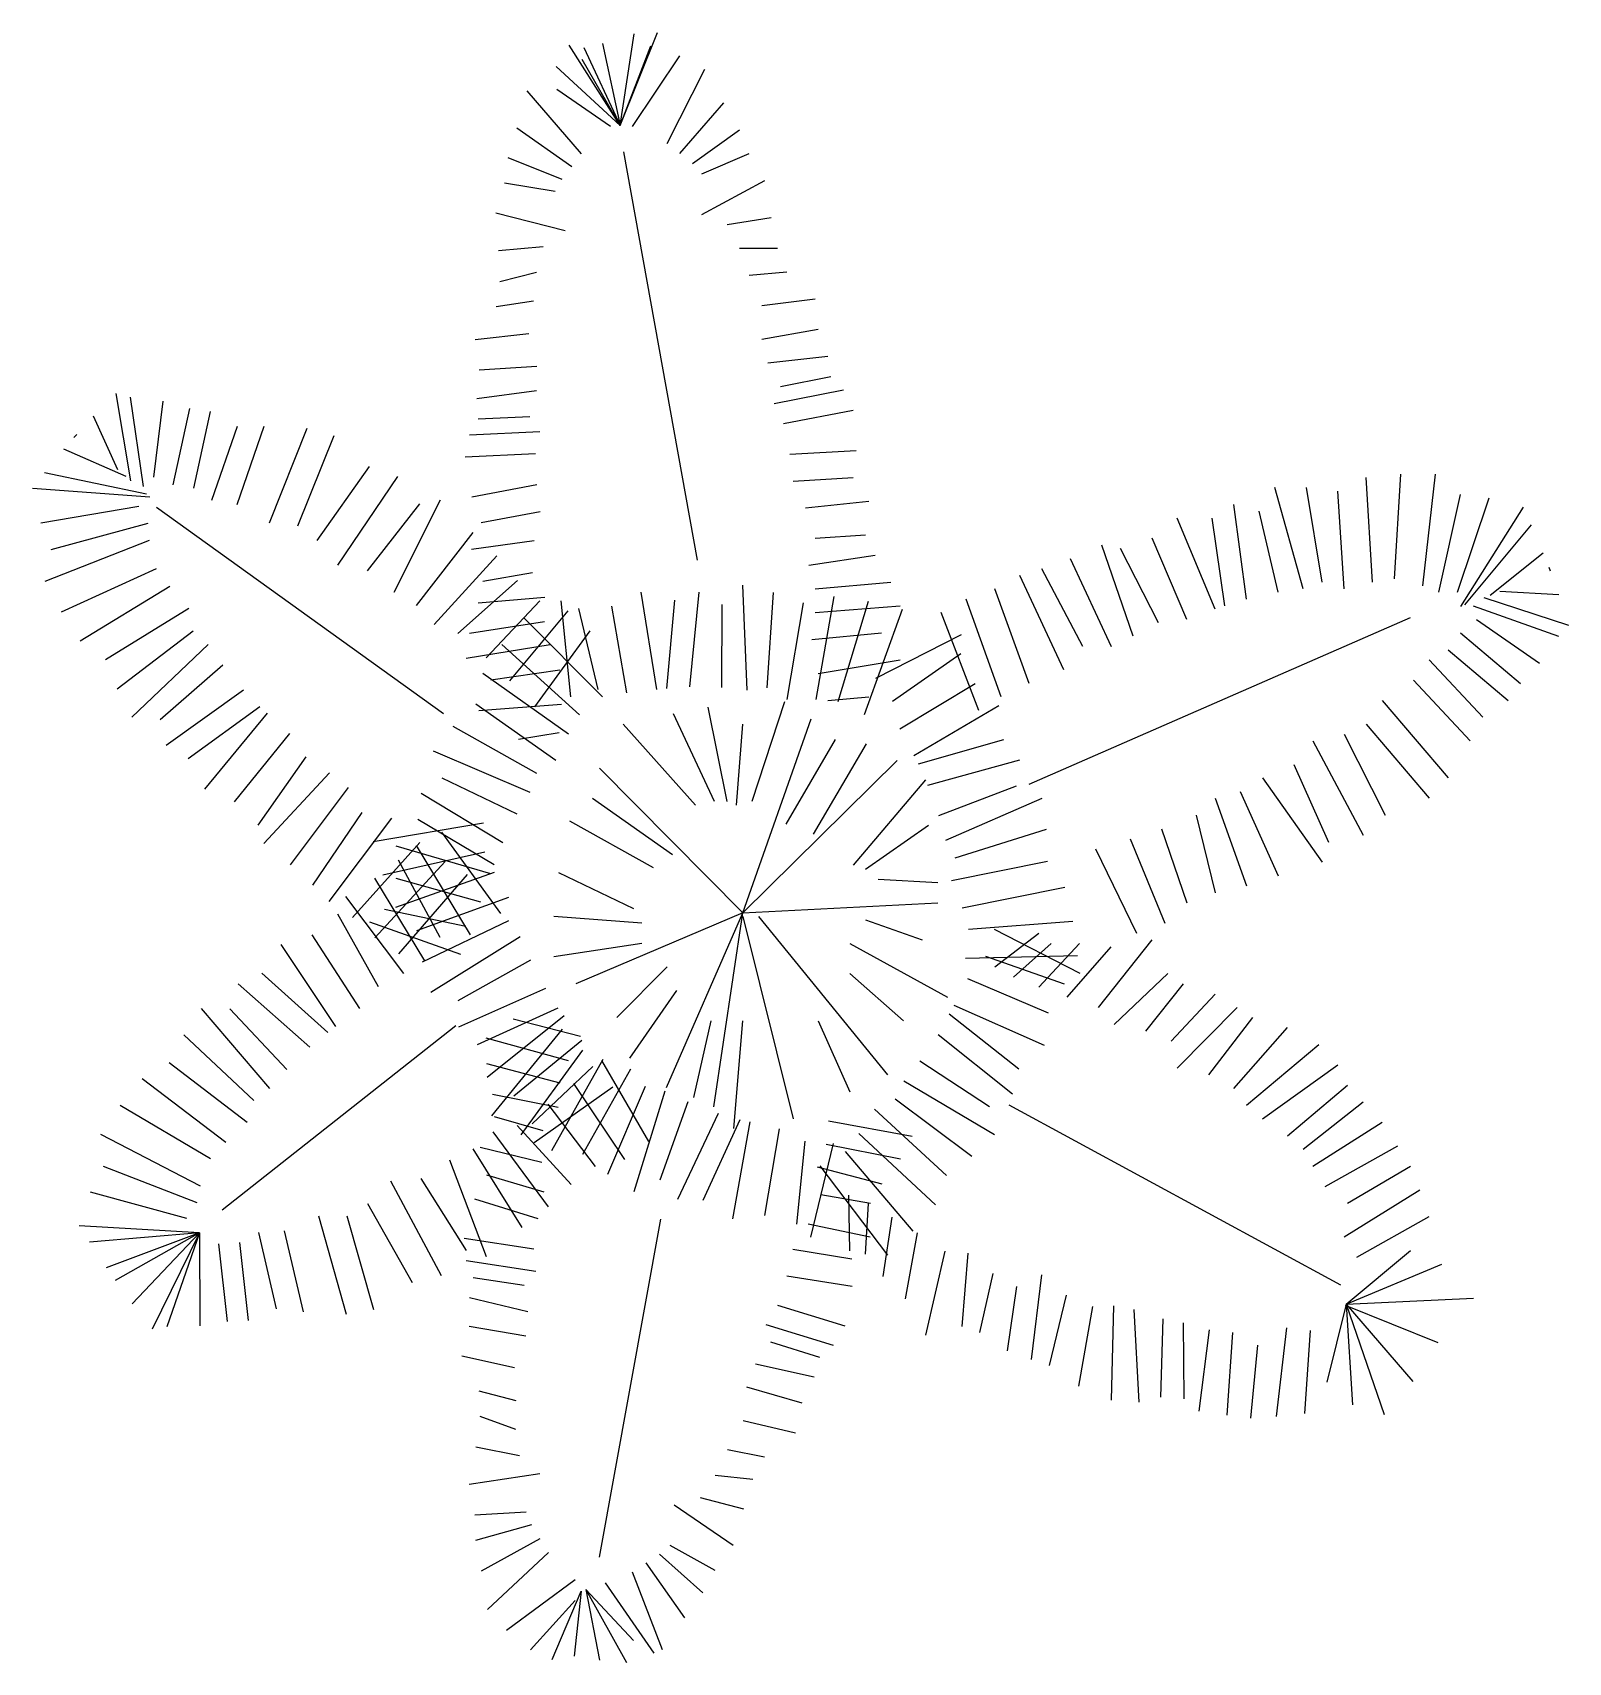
# Model space of a CAD drawing. Extents: x -0.44 to 0.51, y -0.46 to 0.54.
import ezdxf

# ---------------------------------------------------------------- set-up
doc = ezdxf.new("R2010")
doc.units = 0
doc.header["$MEASUREMENT"] = 0
doc.layers.get('0').update_dxf_attribs({"linetype": 'CONTINUOUS'})

msp = doc.modelspace()

# ---------------------------------------------------------------- linework, layer by layer
for p, q in [((-0.0757, 0.4868), (-0.0528, 0.5442)), ((-0.0757, 0.4868), (-0.1074, 0.5364)), ((-0.0982, 0.535), (-0.0757, 0.4868)), ((-0.0868, 0.5374), (-0.0757, 0.4868)), ((-0.0757, 0.4868), (-0.0671, 0.5435)), ((-0.0757, 0.4868), (-0.0568, 0.5361)), ((-0.0757, 0.4868), (-0.0992, 0.5275)), ((-0.0682, 0.4861), (-0.039, 0.5299)), ((-0.0757, 0.4868), (-0.1154, 0.5232)), ((-0.0467, 0.4757), (-0.0234, 0.5216)), ((-0.0996, 0.4692), (-0.1333, 0.5082)), ((-0.0818, 0.4861), (-0.1149, 0.509)), ((-0.039, 0.4694), (-0.0117, 0.5007)), ((-0.1056, 0.4613), (-0.1396, 0.4852)), ((-0.0311, 0.4632), (-0.002, 0.484)), ((-0.1117, 0.4534), (-0.1451, 0.4667)), ((-0.028, 0.218), (-0.0736, 0.4704)), ((-0.0253, 0.4569), (0.0039, 0.4694)), ((-0.1159, 0.4459), (-0.1473, 0.4511)), ((-0.0253, 0.4318), (0.0136, 0.4527)), ((-0.1099, 0.4216), (-0.1527, 0.4325)), ((-0.0097, 0.4256), (0.0175, 0.4298)), ((-0.1235, 0.4118), (-0.151, 0.4093)), ((-0.002, 0.411), (0.0214, 0.411)), ((-0.1276, 0.3958), (-0.1503, 0.3902)), ((0.0039, 0.3943), (0.0273, 0.3964)), ((-0.1293, 0.3781), (-0.1525, 0.3746)), ((0.0117, 0.3755), (0.0448, 0.3797)), ((-0.1323, 0.358), (-0.1655, 0.3542)), ((0.0117, 0.3547), (0.0467, 0.3609)), ((0.0156, 0.3401), (0.0526, 0.3442)), ((-0.1273, 0.3378), (-0.1629, 0.3355)), ((-0.1276, 0.3227), (-0.1645, 0.3179)), ((0.0195, 0.315), (0.0623, 0.3234)), ((0.0234, 0.3255), (0.0545, 0.3317)), ((-0.3783, 0.2671), (-0.3875, 0.3212)), ((-0.3706, 0.2636), (-0.3786, 0.3189)), ((-0.3642, 0.2693), (-0.3584, 0.3164)), ((-0.3863, 0.274), (-0.4015, 0.307)), ((-0.3522, 0.2646), (-0.3419, 0.3119)), ((-0.3394, 0.2626), (-0.329, 0.3099)), ((-0.1317, 0.3066), (-0.1635, 0.3053)), ((0.0253, 0.3025), (0.0682, 0.3108)), ((-0.4118, 0.2958), (-0.4135, 0.2939)), ((-0.3283, 0.2552), (-0.3125, 0.301)), ((-0.3127, 0.2525), (-0.296, 0.301)), ((-0.2926, 0.2411), (-0.2693, 0.2997)), ((-0.2751, 0.2393), (-0.2527, 0.2952)), ((-0.1254, 0.2974), (-0.169, 0.2953)), ((-0.3813, 0.2697), (-0.4198, 0.2866)), ((-0.1281, 0.2839), (-0.1717, 0.2817)), ((0.0292, 0.2837), (0.0701, 0.2858)), ((-0.2632, 0.2302), (-0.2308, 0.276)), ((-0.3667, 0.2571), (-0.4391, 0.2624)), ((-0.3686, 0.2588), (-0.4318, 0.272)), ((-0.2504, 0.215), (-0.2133, 0.2698)), ((-0.1274, 0.2647), (-0.1676, 0.257)), ((0.0311, 0.267), (0.0682, 0.2691)), ((0.3466, 0.2003), (0.329, 0.2629)), ((0.3583, 0.2045), (0.3485, 0.2629)), ((0.3894, 0.2045), (0.3855, 0.2691)), ((0.403, 0.2066), (0.4069, 0.2712)), ((0.4206, 0.2023), (0.4284, 0.2712)), ((-0.232, 0.2115), (-0.1996, 0.2529)), ((-0.2155, 0.1982), (-0.1868, 0.2553)), ((0.0389, 0.2504), (0.0779, 0.2545)), ((0.3115, 0.194), (0.3037, 0.2524)), ((0.3719, 0.2003), (0.368, 0.2608)), ((0.4303, 0.1982), (0.4439, 0.2587)), ((0.442, 0.1982), (0.4615, 0.2566)), ((-0.3734, 0.2512), (-0.4341, 0.241)), ((-0.185, 0.123), (-0.3624, 0.2506)), ((-0.1253, 0.248), (-0.1617, 0.2412)), ((0.2921, 0.1877), (0.2687, 0.2441)), ((0.2901, 0.2441), (0.2979, 0.1899)), ((0.331, 0.1982), (0.3193, 0.2483)), ((0.4441, 0.1894), (0.4827, 0.2509)), ((-0.3679, 0.2408), (-0.4278, 0.2245)), ((-0.2018, 0.19), (-0.1666, 0.2351)), ((0.0448, 0.2316), (0.0759, 0.2337)), ((0.4465, 0.1904), (0.4877, 0.24)), ((-0.3671, 0.2303), (-0.4316, 0.2049)), ((-0.1289, 0.23), (-0.1677, 0.2247)), ((0.2415, 0.1711), (0.222, 0.2274)), ((0.257, 0.1794), (0.2336, 0.2253)), ((0.2745, 0.1815), (0.2531, 0.2316)), ((0.4621, 0.1965), (0.495, 0.2226)), ((-0.3626, 0.2128), (-0.4215, 0.186)), ((-0.1908, 0.1783), (-0.152, 0.2208)), ((0.0409, 0.2149), (0.0818, 0.2212)), ((0.2103, 0.1648), (0.185, 0.2128)), ((0.2025, 0.2191), (0.2278, 0.1648)), ((0.4994, 0.2112), (0.4986, 0.2135)), ((-0.3543, 0.2018), (-0.4097, 0.168)), ((-0.1761, 0.1728), (-0.1392, 0.2056)), ((-0.13, 0.2103), (-0.1608, 0.2049)), ((0.0027, 0.1377), (0.0001, 0.2026)), ((0.0448, 0.2003), (0.0915, 0.2045)), ((0.1986, 0.1502), (0.1713, 0.2086)), ((-0.1223, 0.1951), (-0.1635, 0.1914)), ((-0.1587, 0.1578), (-0.1254, 0.193)), ((-0.1063, 0.1336), (-0.1123, 0.1929)), ((-0.0532, 0.1381), (-0.0629, 0.1983)), ((-0.0421, 0.1934), (-0.0471, 0.1388)), ((-0.0328, 0.1397), (-0.0269, 0.1983)), ((0.0151, 0.1391), (0.0191, 0.1981)), ((0.0274, 0.1319), (0.0376, 0.1916)), ((0.0454, 0.1319), (0.0565, 0.1957)), ((0.0591, 0.1308), (0.0778, 0.1927)), ((0.1597, 0.1335), (0.1382, 0.194)), ((0.1772, 0.1419), (0.1558, 0.2003)), ((0.4583, 0.195), (0.5105, 0.1778)), ((0.4682, 0.1989), (0.5045, 0.1969)), ((-0.3425, 0.1882), (-0.3941, 0.1565)), ((-0.1441, 0.1435), (-0.108, 0.1868)), ((-0.0867, 0.1335), (-0.1355, 0.1827)), ((-0.0893, 0.1381), (-0.1014, 0.1882)), ((-0.0717, 0.1361), (-0.081, 0.1897)), ((-0.0129, 0.1393), (-0.0127, 0.1907)), ((0.0448, 0.1857), (0.0973, 0.1899)), ((0.0752, 0.1226), (0.0987, 0.1878)), ((0.146, 0.1252), (0.1227, 0.1857)), ((0.1772, 0.0796), (0.4128, 0.1827)), ((0.4517, 0.1899), (0.5043, 0.1711)), ((0.4537, 0.1815), (0.4926, 0.1544)), ((-0.3398, 0.1742), (-0.3868, 0.1383)), ((-0.1226, 0.18), (-0.1689, 0.1728)), ((-0.1285, 0.1275), (-0.0943, 0.1743)), ((0.0428, 0.169), (0.0857, 0.1731)), ((0.0822, 0.1452), (0.1353, 0.1722)), ((0.4439, 0.1731), (0.4809, 0.1419)), ((-0.3306, 0.1659), (-0.3777, 0.1211)), ((-0.1191, 0.1658), (-0.1711, 0.1573)), ((-0.1009, 0.1225), (-0.1489, 0.166)), ((0.4362, 0.1627), (0.4732, 0.1314)), ((-0.3215, 0.1531), (-0.3603, 0.1193)), ((0.0467, 0.1481), (0.0973, 0.1565)), ((0.0926, 0.1309), (0.1349, 0.1604)), ((0.4245, 0.1565), (0.4576, 0.121)), ((-0.1078, 0.1105), (-0.1607, 0.148)), ((-0.1132, 0.15), (-0.1558, 0.1438)), ((0.0971, 0.1139), (0.1437, 0.1419)), ((0.4148, 0.1439), (0.4498, 0.1064)), ((-0.3087, 0.1378), (-0.3566, 0.1036)), ((0.0526, 0.1314), (0.0779, 0.1335)), ((0.3953, 0.1314), (0.4362, 0.0835)), ((-0.3429, 0.0954), (-0.2986, 0.1277)), ((-0.294, 0.1236), (-0.3329, 0.0765)), ((-0.1155, 0.0943), (-0.1651, 0.1291)), ((-0.112, 0.1289), (-0.1631, 0.1249)), ((-0.0175, 0.0689), (-0.0429, 0.1231)), ((-0.0097, 0.0689), (-0.0214, 0.1273)), ((0.0059, 0.069), (0.0261, 0.1308)), ((0.1057, 0.0973), (0.1583, 0.1282)), ((-0.2803, 0.111), (-0.3145, 0.0686)), ((-0.1273, 0.0862), (-0.179, 0.1152)), ((-0.1136, 0.1113), (-0.1387, 0.1072)), ((-0.0292, 0.0667), (-0.074, 0.1168)), ((-0.0039, 0.0667), (0, 0.1168)), ((0, 0), (0.0423, 0.1199)), ((0.3855, 0.1168), (0.4245, 0.0709)), ((0.0269, 0.0549), (0.0573, 0.1073)), ((0.0437, 0.0486), (0.0765, 0.1045)), ((0.1612, 0.107), (0.1085, 0.0919)), ((0.3524, 0.1064), (0.3836, 0.048)), ((0.3719, 0.1106), (0.3972, 0.0605)), ((-0.2702, 0.0965), (-0.2999, 0.0543)), ((-0.1314, 0.0745), (-0.1912, 0.1)), ((0, 0), (0.0955, 0.0943)), ((0.1145, 0.0789), (0.1713, 0.0946)), ((0.3408, 0.0918), (0.3622, 0.0438)), ((-0.2556, 0.0866), (-0.2962, 0.043)), ((-0.1395, 0.0611), (-0.1858, 0.0833)), ((0, 0), (-0.0886, 0.0896)), ((0.0684, 0.0295), (0.1133, 0.0823)), ((0.3213, 0.0835), (0.3583, 0.0313)), ((-0.2797, 0.0297), (-0.2437, 0.0775)), ((-0.1484, 0.0433), (-0.1989, 0.0738)), ((-0.0434, 0.0359), (-0.093, 0.0707)), ((0.1213, 0.0602), (0.1693, 0.0786)), ((0.1256, 0.045), (0.1851, 0.071)), ((0.2921, 0.0709), (0.3115, 0.0167)), ((0.3076, 0.0751), (0.331, 0.0229)), ((-0.2355, 0.062), (-0.266, 0.0172)), ((0.2804, 0.0605), (0.2921, 0.0125)), ((-0.2171, 0.0585), (-0.2559, 0.0071)), ((-0.1603, 0.0556), (-0.2286, 0.0439)), ((-0.2009, 0.0579), (-0.1537, 0.03)), ((-0.0552, 0.0278), (-0.1069, 0.0568)), ((0.0759, 0.0271), (0.1149, 0.0542)), ((0.1313, 0.0341), (0.1878, 0.0517)), ((0.259, 0.0521), (0.2745, 0.0063)), ((-0.1997, 0.0435), (-0.2413, -0.0028)), ((-0.1557, 0.0242), (-0.2143, 0.0412)), ((-0.1684, -0.0135), (-0.2017, 0.0417)), ((-0.1496, -0.0004), (-0.1861, 0.05)), ((0.2395, 0.0459), (0.2609, -0.0063)), ((-0.1841, 0.0319), (-0.2275, -0.0153)), ((-0.1595, 0.0376), (-0.2226, 0.0233)), ((-0.187, -0.0151), (-0.2128, 0.0327)), ((0.129, 0.02), (0.1884, 0.0321)), ((0.2181, 0.0396), (0.2434, -0.0125)), ((-0.2277, 0.0216), (-0.1968, -0.0296)), ((-0.1536, 0.0251), (-0.2147, 0.0033)), ((-0.1619, 0.0066), (-0.2143, 0.0212)), ((-0.1703, 0.0238), (-0.2129, -0.0252)), ((-0.0674, 0.0026), (-0.1138, 0.0249)), ((0.0837, 0.0209), (0.1207, 0.0188)), ((-0.2096, -0.0375), (-0.2455, 0.0101)), ((0.1356, 0.0032), (0.1991, 0.0159)), ((-0.1712, -0.0084), (-0.2216, 0.0021)), ((-0.1448, 0.0095), (-0.2017, -0.0111)), ((0, 0), (0.1207, 0.0063)), ((-0.2252, -0.0457), (-0.2503, -0.0007)), ((-0.1744, -0.0257), (-0.2305, -0.0057)), ((-0.1449, -0.0048), (-0.1983, -0.0304)), ((-0.0623, -0.0063), (-0.1168, -0.0021)), ((0, 0), (-0.1032, -0.0438)), ((-0.0471, -0.1078), (0, 0)), ((-0.0178, -0.1199), (0, 0)), ((0, -0.0021), (0.0311, -0.1273)), ((0.0097, -0.0021), (0.0896, -0.1001)), ((0.0759, -0.0042), (0.111, -0.0167)), ((0.1395, -0.01), (0.2041, -0.005)), ((0.1555, -0.0101), (0.2085, -0.0373)), ((-0.2517, -0.0702), (-0.2854, -0.0194)), ((-0.2367, -0.0591), (-0.2663, -0.0135)), ((-0.1377, -0.0148), (-0.1929, -0.0491)), ((-0.0623, -0.0188), (-0.1168, -0.0271)), ((0.0662, -0.0188), (0.1266, -0.0521)), ((0.1558, -0.0334), (0.183, -0.0125)), ((0.1674, -0.0396), (0.1908, -0.0188)), ((0.183, -0.0459), (0.2083, -0.0188)), ((0.22, -0.0584), (0.2531, -0.0167)), ((-0.1313, -0.0292), (-0.1761, -0.0544)), ((0.1378, -0.0279), (0.207, -0.0262)), ((0.1501, -0.0268), (0.1987, -0.0439)), ((0.2006, -0.0521), (0.2278, -0.0209)), ((-0.2974, -0.0372), (-0.2566, -0.0739)), ((-0.0467, -0.0334), (-0.0779, -0.0647)), ((0.0662, -0.0375), (0.0993, -0.0667)), ((0.2297, -0.0689), (0.2629, -0.0375)), ((-0.2677, -0.0829), (-0.3119, -0.0439)), ((-0.1219, -0.0467), (-0.1758, -0.0705)), ((-0.0409, -0.048), (-0.0701, -0.0897)), ((0.1389, -0.0405), (0.1889, -0.0618)), ((0.2492, -0.073), (0.2726, -0.0438)), ((0.2648, -0.0793), (0.2921, -0.0501)), ((-0.2924, -0.1085), (-0.3346, -0.0591)), ((-0.282, -0.0967), (-0.3171, -0.0592)), ((-0.164, -0.0813), (-0.1141, -0.0587)), ((0.1305, -0.0571), (0.1863, -0.0817)), ((0.2687, -0.096), (0.3057, -0.0584)), ((-0.1774, -0.0698), (-0.3218, -0.1838)), ((-0.1104, -0.0636), (-0.158, -0.1018)), ((-0.1003, -0.0764), (-0.142, -0.0657)), ((-0.0303, -0.1141), (-0.0195, -0.0667)), ((-0.0056, -0.1332), (0, -0.0667)), ((0.0467, -0.0667), (0.0662, -0.1106)), ((0.1708, -0.0965), (0.1277, -0.0626)), ((0.2882, -0.1001), (0.3154, -0.0647)), ((-0.3024, -0.1159), (-0.3455, -0.0753)), ((-0.1078, -0.0914), (-0.1587, -0.0775)), ((-0.1116, -0.0719), (-0.1554, -0.1255)), ((-0.0995, -0.0788), (-0.1416, -0.1133)), ((0.1208, -0.0751), (0.1667, -0.1119)), ((0.3037, -0.1085), (0.3369, -0.0709)), ((-0.0991, -0.0849), (-0.1373, -0.1371)), ((-0.0865, -0.0905), (-0.1182, -0.147)), ((0.3115, -0.1189), (0.3563, -0.0814)), ((-0.3065, -0.1295), (-0.3546, -0.0926)), ((-0.1128, -0.1052), (-0.1582, -0.0932)), ((-0.0926, -0.095), (-0.1302, -0.1303)), ((-0.0695, -0.0965), (-0.099, -0.1494)), ((-0.0874, -0.0913), (-0.0582, -0.1413)), ((0.1095, -0.0915), (0.1526, -0.1197)), ((0.3213, -0.1273), (0.368, -0.0939)), ((-0.3197, -0.1418), (-0.3713, -0.1025)), ((-0.0803, -0.1076), (-0.1289, -0.142)), ((-0.1046, -0.1055), (-0.0731, -0.1524)), ((-0.0603, -0.1073), (-0.0837, -0.1617)), ((-0.0482, -0.1102), (-0.0673, -0.1723)), ((0.0997, -0.1038), (0.1557, -0.1369)), ((0.3369, -0.1377), (0.3739, -0.1064)), ((-0.3291, -0.1519), (-0.3849, -0.1191)), ((-0.1141, -0.1202), (-0.1547, -0.1122)), ((-0.1206, -0.1183), (-0.0912, -0.1567)), ((-0.034, -0.1168), (-0.0513, -0.1652)), ((0.0942, -0.1149), (0.1416, -0.1504)), ((0.1646, -0.1186), (0.3697, -0.2299)), ((0.3466, -0.146), (0.3836, -0.1168)), ((-0.1234, -0.1346), (-0.1534, -0.126)), ((-0.0153, -0.1239), (-0.0404, -0.1772)), ((-0.0244, -0.1776), (-0.0016, -0.1277)), ((0.0044, -0.1291), (-0.0064, -0.1891)), ((0.053, -0.1284), (0.1048, -0.138)), ((0.0814, -0.1213), (0.126, -0.1623)), ((0.3524, -0.1565), (0.3953, -0.1293)), ((-0.3353, -0.1688), (-0.3969, -0.1369)), ((-0.1546, -0.1353), (-0.1204, -0.1816)), ((-0.1395, -0.1314), (-0.1061, -0.1678)), ((0.0225, -0.1334), (0.0135, -0.187)), ((0.0717, -0.1364), (0.1192, -0.1805)), ((-0.1668, -0.1459), (-0.1365, -0.1944)), ((-0.1243, -0.1543), (-0.1624, -0.1449)), ((0.0384, -0.1411), (0.0332, -0.1923)), ((0.056, -0.1425), (0.0419, -0.2004)), ((0.0515, -0.1429), (0.0975, -0.1519)), ((0.0633, -0.1474), (0.1051, -0.1968)), ((0.3602, -0.169), (0.405, -0.1439)), ((-0.3373, -0.1792), (-0.3952, -0.1568)), ((-0.1813, -0.1526), (-0.1586, -0.2123)), ((0.0461, -0.157), (0.0861, -0.1675)), ((0.0477, -0.1564), (0.0896, -0.2116)), ((0.3739, -0.1794), (0.4128, -0.1565)), ((-0.2177, -0.1656), (-0.1865, -0.2241)), ((-0.1991, -0.1641), (-0.1711, -0.2086)), ((-0.1227, -0.1726), (-0.1582, -0.162)), ((0.3719, -0.2003), (0.4186, -0.1711)), ((-0.3438, -0.1889), (-0.4032, -0.1725)), ((-0.232, -0.1795), (-0.2045, -0.2284)), ((-0.1265, -0.189), (-0.1656, -0.177)), ((0.0482, -0.174), (0.079, -0.1793)), ((0.0653, -0.1745), (0.066, -0.2088)), ((0.0775, -0.1797), (0.0757, -0.211)), ((-0.2624, -0.1873), (-0.2453, -0.248)), ((-0.2448, -0.1873), (-0.2284, -0.2452)), ((-0.0508, -0.1892), (-0.0888, -0.3982)), ((0.0921, -0.188), (0.0867, -0.2247)), ((0.3797, -0.2128), (0.4245, -0.1877)), ((-0.336, -0.1978), (-0.4103, -0.1934)), ((-0.336, -0.1978), (-0.404, -0.2036)), ((-0.336, -0.1978), (-0.3937, -0.2193)), ((-0.336, -0.1978), (-0.3881, -0.2273)), ((-0.336, -0.1978), (-0.3775, -0.2416)), ((-0.336, -0.1978), (-0.3651, -0.2572)), ((-0.336, -0.1978), (-0.356, -0.2558)), ((-0.336, -0.1978), (-0.3356, -0.2553)), ((-0.2994, -0.1976), (-0.2884, -0.2448)), ((-0.2836, -0.1965), (-0.2719, -0.2465)), ((-0.1292, -0.2079), (-0.1723, -0.2012)), ((0.0404, -0.1921), (0.0787, -0.2003)), ((0.1079, -0.1978), (0.1005, -0.2386)), ((-0.3241, -0.2045), (-0.3188, -0.2526)), ((-0.3111, -0.2038), (-0.3058, -0.252)), ((0.0309, -0.2078), (0.0675, -0.2138)), ((0.1249, -0.2091), (0.113, -0.261)), ((0.1392, -0.2102), (0.1354, -0.2556)), ((0.3732, -0.2418), (0.4128, -0.2086)), ((-0.128, -0.2217), (-0.1711, -0.215)), ((0.3732, -0.2418), (0.4323, -0.217)), ((-0.1352, -0.2302), (-0.1666, -0.2255)), ((0.0272, -0.2243), (0.0677, -0.2306)), ((0.1546, -0.2228), (0.1463, -0.2593)), ((0.1692, -0.231), (0.1634, -0.2706)), ((0.1847, -0.2237), (0.1784, -0.276)), ((-0.1328, -0.2466), (-0.169, -0.2379)), ((0.2, -0.2363), (0.1894, -0.2797)), ((0.3732, -0.2418), (0.3612, -0.29)), ((0.3732, -0.2418), (0.4518, -0.2382)), ((0.3732, -0.2418), (0.4144, -0.2896)), ((0.3732, -0.2418), (0.3966, -0.31)), ((0.3732, -0.2418), (0.3771, -0.304)), ((0.0214, -0.2425), (0.0632, -0.2553)), ((0.2163, -0.2432), (0.2076, -0.2926)), ((0.2293, -0.2428), (0.2279, -0.3012)), ((0.2419, -0.2452), (0.245, -0.3025)), ((0.2598, -0.2509), (0.2584, -0.2993)), ((0.3725, -0.2425), (0.4297, -0.2656)), ((-0.1341, -0.2616), (-0.1692, -0.2556)), ((0.0143, -0.2543), (0.056, -0.2671)), ((0.2724, -0.2533), (0.2727, -0.3004)), ((0.2883, -0.2576), (0.282, -0.3079)), ((0.3029, -0.2593), (0.2994, -0.3105)), ((0.3362, -0.2565), (0.3298, -0.3113)), ((0.3509, -0.2582), (0.3473, -0.3094)), ((0.0171, -0.2651), (0.0474, -0.2746)), ((0.3182, -0.2672), (0.314, -0.3122)), ((-0.1412, -0.2812), (-0.1737, -0.2739)), ((0.0078, -0.2788), (0.0442, -0.2868)), ((-0.1402, -0.3015), (-0.1629, -0.2956)), ((0.0024, -0.2929), (0.0366, -0.3029)), ((-0.1404, -0.3192), (-0.1624, -0.3113)), ((0.0002, -0.3137), (0.0327, -0.3213)), ((-0.138, -0.3356), (-0.1651, -0.3303)), ((-0.0095, -0.3316), (0.0135, -0.3361)), ((-0.1255, -0.3468), (-0.1692, -0.3532)), ((-0.0171, -0.3476), (0.0062, -0.35)), ((-0.0263, -0.3613), (0.0004, -0.3683)), ((-0.134, -0.3703), (-0.1657, -0.3722)), ((-0.0425, -0.3658), (-0.0059, -0.3907)), ((-0.1307, -0.3782), (-0.1652, -0.3879)), ((-0.1254, -0.3868), (-0.1617, -0.4069)), ((-0.0451, -0.3907), (-0.0173, -0.4063)), ((-0.1202, -0.3953), (-0.1578, -0.4305)), ((-0.06, -0.4018), (-0.0361, -0.4357)), ((-0.0515, -0.3964), (-0.0247, -0.4202)), ((-0.1036, -0.4123), (-0.146, -0.4436)), ((-0.0684, -0.4072), (-0.0499, -0.4553)), ((-0.1179, -0.4615), (-0.1, -0.4193)), ((-0.1, -0.4193), (-0.1043, -0.4594)), ((-0.097, -0.4182), (-0.0675, -0.4498)), ((-0.097, -0.4182), (-0.0718, -0.4633)), ((-0.097, -0.4182), (-0.0885, -0.4618)), ((-0.0851, -0.414), (-0.055, -0.4576)), ((-0.1037, -0.425), (-0.1313, -0.4555))]:
    msp.add_line(p, q)

doc.saveas('drawing.dxf')
